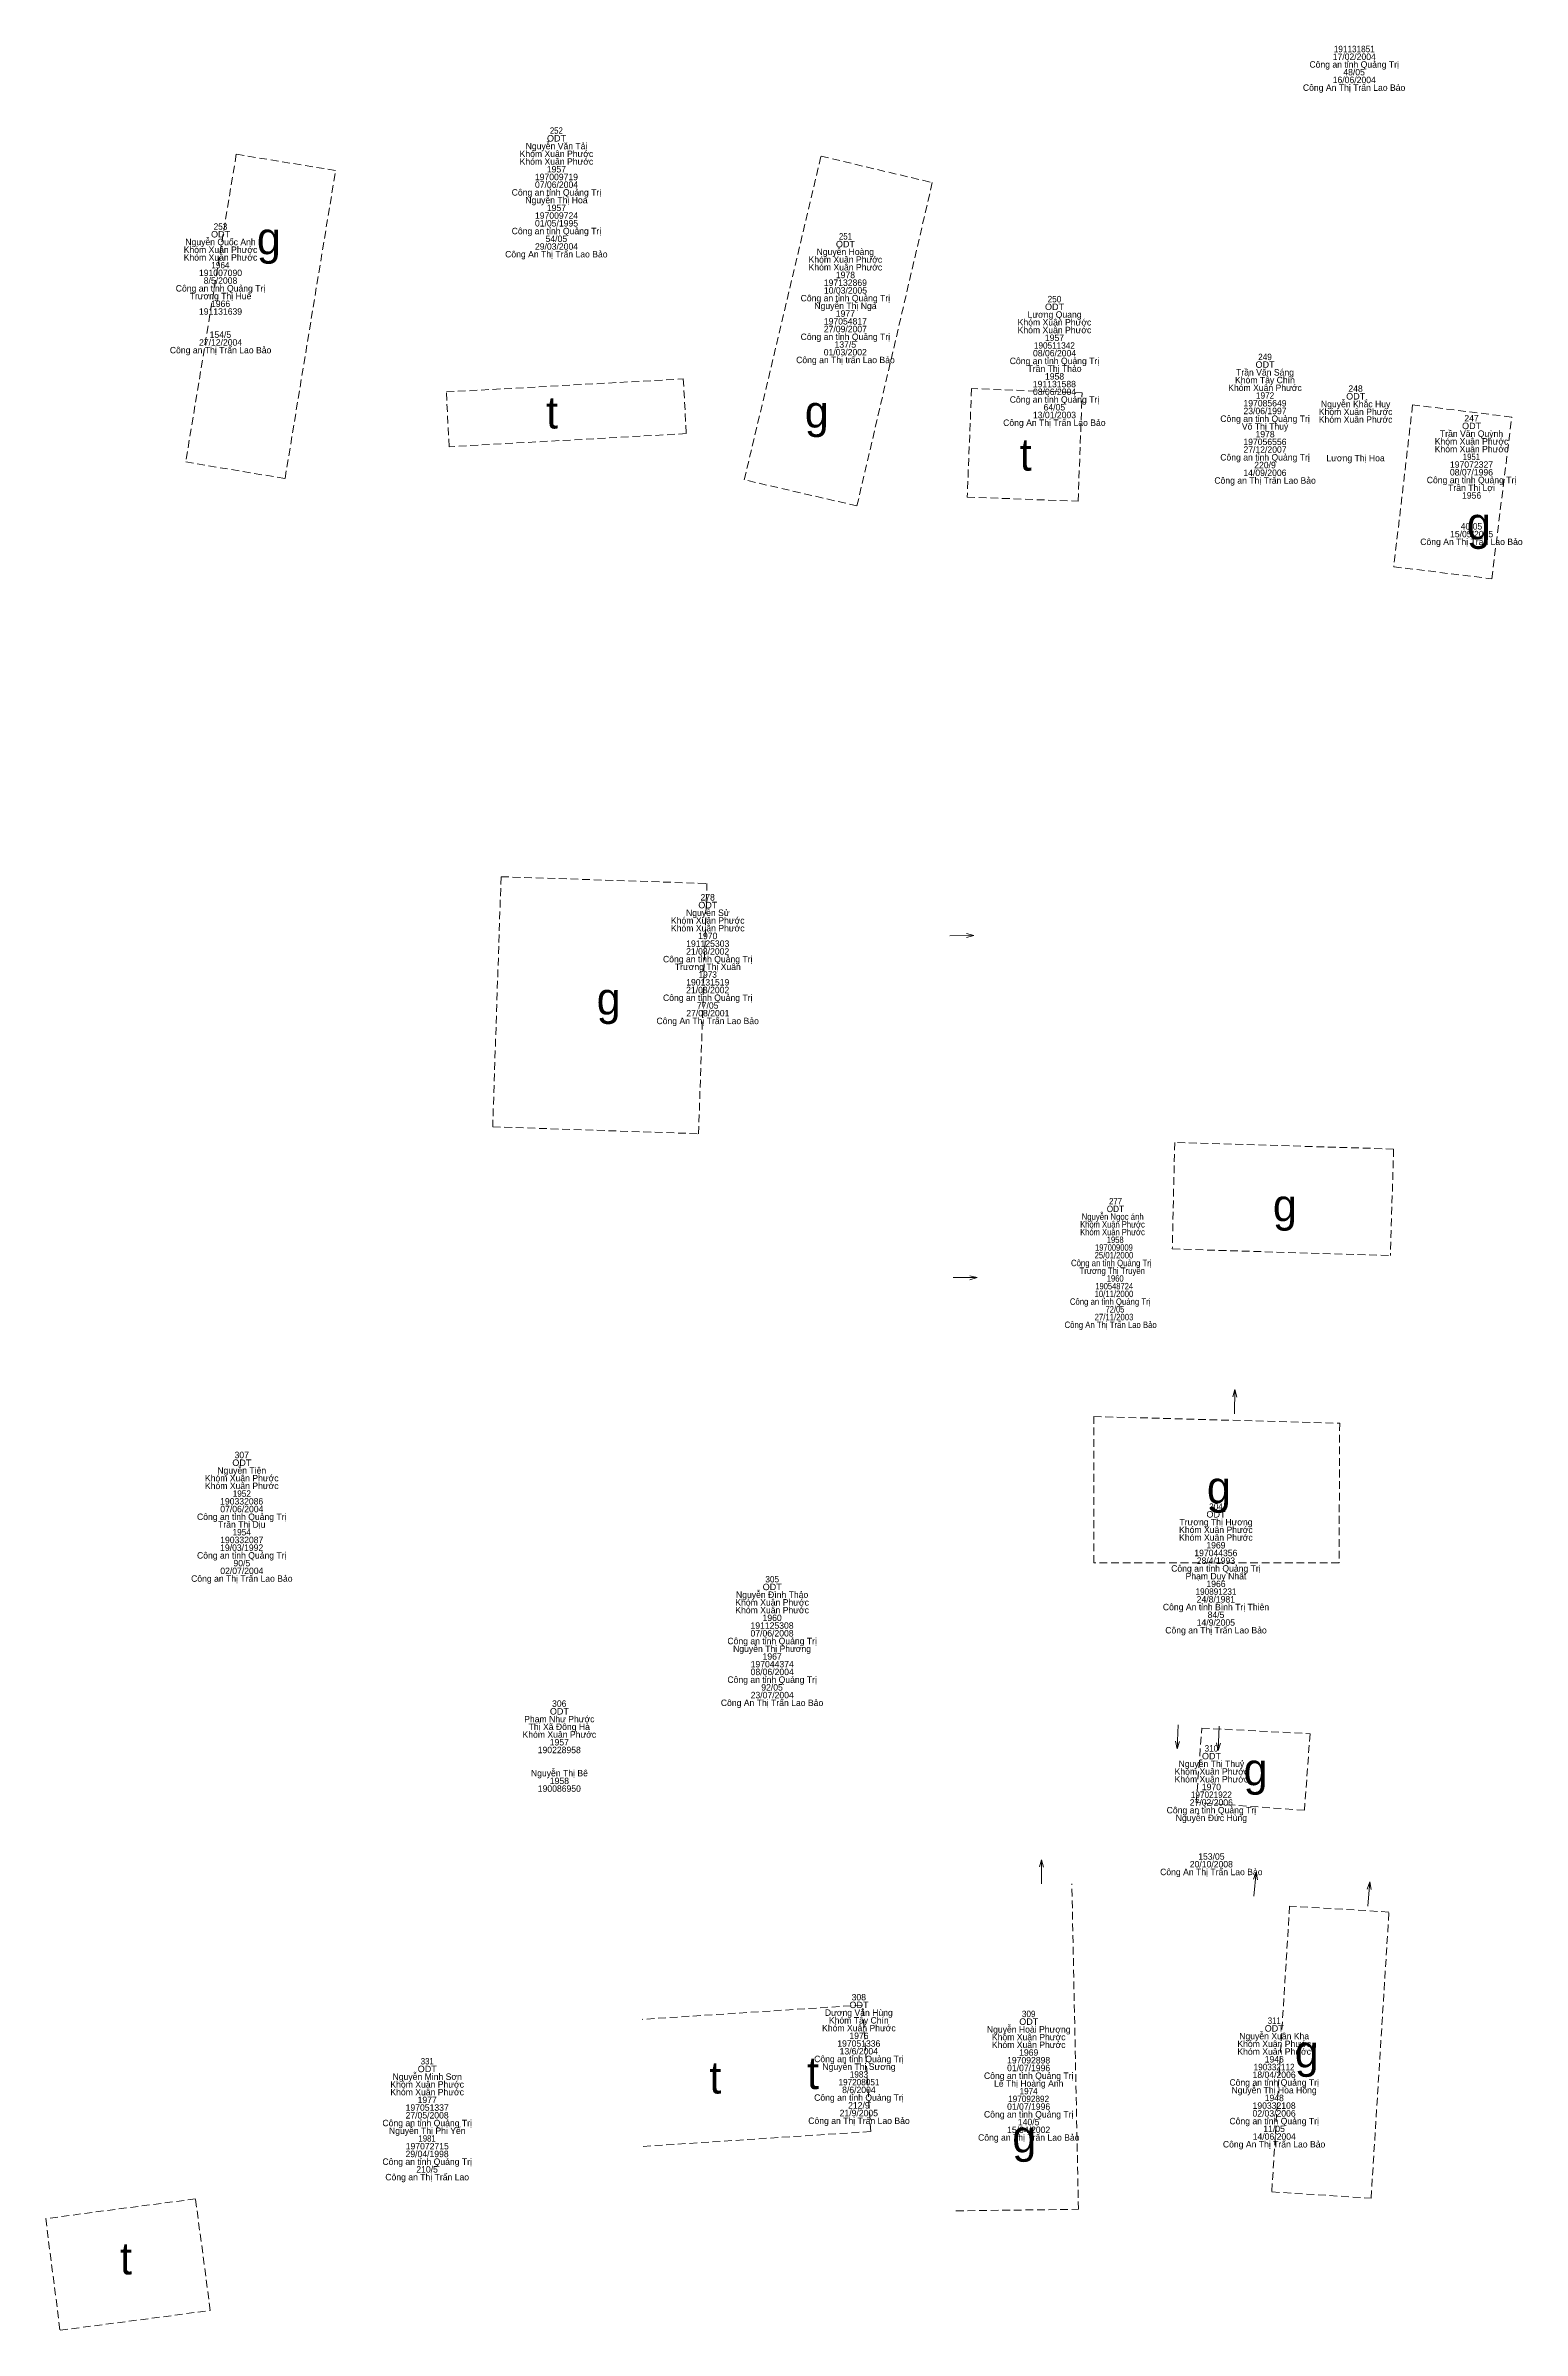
# Model space of a CAD drawing. Header units: metres. Extents: x 537497 to 538033, y 1836993 to 1837512.
# Drawn here: x 537500.6 to 537592.3, y 1837105.9 to 1837247.8 of the extents above; entities that cross this region are included whole.
import ezdxf
from ezdxf.enums import TextEntityAlignment as Align

# ---------------------------------------------------------------- set-up
doc = ezdxf.new("R2010")
doc.units = ezdxf.units.M
doc.header["$LTSCALE"] = 0.16
doc.linetypes.add('MEDIUM_DASHED', pattern=[4.5, 3, -1.5])
doc.layers.add('14', color=7, linetype='MEDIUM_DASHED', lineweight=13)
doc.layers.add('16', color=7, linetype='Continuous', lineweight=13)
doc.layers.add('15', color=7, linetype='Continuous')

msp = doc.modelspace()

# ---------------------------------------------------------------- linework, layer by layer
at = {"layer": '14'}
for p, q in [((537528.87, 1837196.19), (537541.66, 1837195.77)), ((537584.32, 1837179.27), (537584.12, 1837172.65)), ((537551.33, 1837126.08), (537537.63, 1837125.19))]:
    msp.add_line(p, q, dxfattribs=at)
for points in [[(537509.28, 1837221.96), (537515.45, 1837220.93), (537518.59, 1837240.07), (537512.42, 1837241.08)], [(537555.66, 1837239.32), (537550.98, 1837219.23), (537543.98, 1837220.85), (537548.75, 1837240.96)], [(537540.38, 1837223.72), (537525.64, 1837222.91), (537525.47, 1837226.31), (537540.19, 1837227.12)], [(537558.1, 1837226.52), (537557.83, 1837219.78), (537564.72, 1837219.52), (537564.97, 1837226.26)], [(537585.5, 1837225.51), (537584.33, 1837215.45), (537590.42, 1837214.7), (537591.66, 1837224.75)], [(537565.69, 1837162.65), (537580.97, 1837162.23), (537580.93, 1837153.56), (537565.69, 1837153.56)], [(537572.4, 1837143.29), (537579.13, 1837142.94), (537578.78, 1837138.18), (537572.06, 1837138.67)], [(537584.03, 1837131.86), (537577.86, 1837132.23), (537576.75, 1837114.47), (537582.92, 1837114.08)], [(537500.58, 1837112.81), (537501.47, 1837105.87), (537510.8, 1837107.1), (537509.89, 1837114.04)]]:
    msp.add_lwpolyline(points, close=True, dxfattribs=at)
for points in [[(537528.87, 1837196.19), (537528.35, 1837180.65), (537541.14, 1837180.22), (537541.66, 1837195.77)], [(537584.32, 1837179.27), (537570.72, 1837179.68), (537570.57, 1837173.06), (537584.12, 1837172.65)], [(537557.13, 1837113.29), (537564.74, 1837113.39), (537564.33, 1837133.61)], [(537537.7, 1837117.3), (537551.84, 1837118.22), (537551.33, 1837126.08)]]:
    msp.add_lwpolyline(points, dxfattribs=at)
at = {"layer": '16'}
for p, q in [((537558.24, 1837192.54), (537557.78, 1837192.41)), ((537558.45, 1837171.28), (537557.99, 1837171.15)), ((537574.46, 1837164.32), (537574.58, 1837163.86)), ((537570.88, 1837142), (537570.77, 1837142.47)), ((537573.42, 1837141.9), (537573.32, 1837142.37)), ((537562.44, 1837135.11), (537562.57, 1837134.65)), ((537575.78, 1837134.34), (537575.86, 1837133.87)), ((537582.84, 1837133.73), (537582.92, 1837133.26))]:
    msp.add_line(p, q, dxfattribs=at)
for points in [[(537556.74, 1837192.52), (537558.24, 1837192.54), (537557.79, 1837192.66)], [(537556.95, 1837171.28), (537558.45, 1837171.28), (537557.99, 1837171.4)], [(537574.43, 1837162.82), (537574.46, 1837164.32), (537574.33, 1837163.87)], [(537570.94, 1837143.5), (537570.88, 1837142), (537571.02, 1837142.45)], [(537573.48, 1837143.4), (537573.42, 1837141.9), (537573.56, 1837142.35)], [(537562.45, 1837133.61), (537562.44, 1837135.11), (537562.32, 1837134.66)], [(537575.64, 1837132.84), (537575.78, 1837134.34), (537575.61, 1837133.9)], [(537582.71, 1837132.23), (537582.84, 1837133.73), (537582.68, 1837133.28)]]:
    msp.add_lwpolyline(points, dxfattribs=at)

# ---------------------------------------------------------------- texts
at = {"layer": '15'}
for s, p in [('Công an tỉnh Quảng Trị', (537581.87, 1837246.46)), ('17/02/2004', (537581.875, 1837246.94)), ('Công An Thị Trấn Lao Bảo', (537581.865, 1837245.02)), ('16/06/2004', (537581.875, 1837245.5)), ('48/05', (537581.865, 1837245.98)), ('Khóm Xuân Phước', (537532.31, 1837240.91)), ('Nguyễn Văn Tải', (537532.315, 1837241.39)), ('Khóm Xuân Phước', (537532.31, 1837240.43)), ('197009719', (537532.31, 1837239.47)), ('1957', (537532.31, 1837239.95)), ('Công an tỉnh Quảng Trị', (537532.31, 1837238.51)), ('Nguyễn Thị Hoa', (537532.31, 1837238.03)), ('07/06/2004', (537532.315, 1837238.99)), ('01/05/1995', (537532.315, 1837236.59)), ('197009724', (537532.315, 1837237.07)), ('1957', (537532.31, 1837237.55)), ('Khóm Xuân Phước', (537511.44, 1837234.95)), ('Nguyễn Quốc Anh', (537511.44, 1837235.43)), ('Công an tỉnh Quảng Trị', (537532.31, 1837236.11)), ('29/03/2004', (537532.315, 1837235.15)), ('54/05', (537532.305, 1837235.63)), ('Nguyễn Hoàng', (537550.255, 1837234.82)), ('Khóm Xuân Phước', (537511.44, 1837234.47)), ('191007090', (537511.44, 1837233.51)), ('Công An Thị Trấn Lao Bảo', (537532.305, 1837234.67)), ('Khóm Xuân Phước', (537550.26, 1837234.34)), ('Khóm Xuân Phước', (537550.26, 1837233.86)), ('Công an tỉnh Quảng Trị', (537511.44, 1837232.55)), ('Trương Thị Huê', (537511.44, 1837232.07)), ('8/5/2008', (537511.44, 1837233.03)), ('197132869', (537550.26, 1837232.9)), ('10/03/2005', (537550.265, 1837232.42)), ('1978', (537550.265, 1837233.38)), ('191131639', (537511.44, 1837231.11)), ('1966', (537511.445, 1837231.59)), ('Công an tỉnh Quảng Trị', (537550.26, 1837231.94)), ('Nguyễn Thị Nga', (537550.265, 1837231.46)), ('1977', (537550.26, 1837230.98)), ('Lương Quang', (537563.255, 1837230.92)), ('27/12/2004', (537511.445, 1837229.19)), ('154/5', (537511.435, 1837229.67)), ('Công an tỉnh Quảng Trị', (537550.26, 1837229.54)), ('27/09/2007', (537550.26, 1837230.02)), ('197054817', (537550.26, 1837230.5)), ('Khóm Xuân Phước', (537563.25, 1837230.44)), ('Khóm Xuân Phước', (537563.25, 1837229.96)), ('1957', (537563.25, 1837229.48)), ('Công an Thị Trấn Lao Bảo', (537511.445, 1837228.71)), ('Công an Thị trấn Lao Bảo', (537550.265, 1837228.1)), ('01/03/2002', (537550.255, 1837228.58)), ('137/5', (537550.255, 1837229.06)), ('Công an tỉnh Quảng Trị', (537563.25, 1837228.04)), ('08/06/2004', (537563.255, 1837228.52)), ('Trần Thị Thảo', (537563.255, 1837227.56)), ('191131588', (537563.245, 1837226.6)), ('1958', (537563.255, 1837227.08)), ('Khóm Xuân Phước', (537576.33, 1837226.37)), ('Khóm Tây Chín', (537576.325, 1837226.85)), ('Trần Văn Sáng', (537576.33, 1837227.33)), ('248', (537581.955, 1837226.32)), ('Công an tỉnh Quảng Trị', (537563.25, 1837225.64)), ('08/06/2004', (537563.255, 1837226.12)), ('64/05', (537563.245, 1837225.16)), ('23/06/1997', (537576.33, 1837224.93)), ('197085649', (537576.33, 1837225.41)), ('Khóm Xuân Phước', (537581.96, 1837224.88)), ('Nguyễn Khắc Huy', (537581.96, 1837225.36)), ('Công An Thị Trấn Lao Bảo', (537563.245, 1837224.2)), ('13/01/2003', (537563.25, 1837224.68)), ('Công an tỉnh Quảng Trị', (537576.33, 1837224.45)), ('Võ Thị Thuý', (537576.335, 1837223.97)), ('1978', (537576.335, 1837223.49)), ('Khóm Xuân Phước', (537581.96, 1837224.4)), ('Trần Văn Quỳnh', (537589.16, 1837223.52)), ('247', (537589.16, 1837224.48)), ('Công an tỉnh Quảng Trị', (537576.33, 1837222.05)), ('27/12/2007', (537576.33, 1837222.53)), ('197056556', (537576.325, 1837223.01)), ('Khóm Xuân Phước', (537589.16, 1837223.04)), ('Khóm Xuân Phước', (537589.16, 1837222.56)), ('Công an Thị Trấn Lao Bảo', (537576.335, 1837220.61)), ('14/09/2006', (537576.325, 1837221.09)), ('220/9', (537576.33, 1837221.57)), ('Lương Thị Hoa', (537581.955, 1837222)), ('Công an tỉnh Quảng Trị', (537589.16, 1837220.64)), ('08/07/1996', (537589.155, 1837221.12)), ('197072327', (537589.16, 1837221.6)), ('Trần Thị Lợi', (537589.16, 1837220.16)), ('1956', (537589.165, 1837219.68)), ('Công An Thị Trấn Lao Bảo', (537589.155, 1837216.8)), ('15/05/2005', (537589.165, 1837217.28)), ('40/05', (537589.155, 1837217.76)), ('Nguyễn Sử', (537541.715, 1837193.75)), ('278', (537541.705, 1837194.71)), ('Khóm Xuân Phước', (537541.71, 1837193.27)), ('Khóm Xuân Phước', (537541.71, 1837192.79)), ('1970', (537541.71, 1837192.31)), ('Công an tỉnh Quảng Trị', (537541.71, 1837190.87)), ('21/08/2002', (537541.705, 1837191.35)), ('191125303', (537541.71, 1837191.83)), ('Trương Thị Xuân', (537541.715, 1837190.39)), ('190131519', (537541.71, 1837189.43)), ('Công an tỉnh Quảng Trị', (537541.71, 1837188.47)), ('21/08/2002', (537541.705, 1837188.95)), ('77/05', (537541.705, 1837187.99)), ('Công An Thị Trấn Lao Bảo', (537541.705, 1837187.03)), ('27/08/2001', (537541.715, 1837187.51)), ('307', (537512.76, 1837160.06)), ('Khóm Xuân Phước', (537512.76, 1837158.62)), ('Khóm Xuân Phước', (537512.76, 1837158.14)), ('Nguyễn Tiên', (537512.76, 1837159.1)), ('190332086', (537512.755, 1837157.18)), ('Công an tỉnh Quảng Trị', (537512.76, 1837156.22)), ('Trần Thị Dịu', (537512.76, 1837155.74)), ('07/06/2004', (537512.765, 1837156.7)), ('Trương Thị Hương', (537573.285, 1837155.89)), ('Khóm Xuân Phước', (537573.28, 1837155.41)), ('19/03/1992', (537512.755, 1837154.3)), ('190332087', (537512.76, 1837154.78)), ('Khóm Xuân Phước', (537573.28, 1837154.93)), ('197044356', (537573.275, 1837153.97)), ('1969', (537573.28, 1837154.45)), ('Công an tỉnh Quảng Trị', (537512.76, 1837153.82)), ('02/07/2004', (537512.765, 1837152.86)), ('90/5', (537512.765, 1837153.34)), ('Công an tỉnh Quảng Trị', (537573.28, 1837153.01)), ('Phạm Duy Nhất', (537573.28, 1837152.53)), ('28/4/1993', (537573.28, 1837153.49)), ('Công an Thị Trấn Lao Bảo', (537512.765, 1837152.38)), ('Nguyễn Đình Thảo', (537545.71, 1837151.38)), ('24/8/1981', (537573.275, 1837151.09)), ('1966', (537573.285, 1837152.05)), ('Khóm Xuân Phước', (537545.71, 1837150.9)), ('Khóm Xuân Phước', (537545.71, 1837150.42)), ('1960', (537545.71, 1837149.94)), ('Công An tỉnh Bình Trị Thiên', (537573.285, 1837150.61)), ('14/9/2005', (537573.275, 1837149.65)), ('84/5', (537573.285, 1837150.13)), ('Công an tỉnh Quảng Trị', (537545.71, 1837148.5)), ('07/06/2008', (537545.705, 1837148.98)), ('191125308', (537545.705, 1837149.46)), ('Công an Thị Trấn Lao Bảo', (537573.285, 1837149.17)), ('Nguyễn Thị Phương', (537545.705, 1837148.02)), ('197044374', (537545.715, 1837147.06)), ('1967', (537545.71, 1837147.54)), ('Công an tỉnh Quảng Trị', (537545.71, 1837146.1)), ('08/06/2004', (537545.715, 1837146.58)), ('92/05', (537545.705, 1837145.62)), ('306', (537532.485, 1837144.61)), ('Công An Thị Trấn Lao Bảo', (537545.705, 1837144.66)), ('23/07/2004', (537545.715, 1837145.14)), ('Khóm Xuân Phước', (537532.49, 1837142.69)), ('Phạm Như Phước', (537532.49, 1837143.65)), ('Thị Xã Đông Hà', (537532.485, 1837143.17)), ('190228958', (537532.485, 1837141.73)), ('1957', (537532.49, 1837142.21)), ('Nguyễn Thị Bê', (537532.495, 1837140.29)), ('1958', (537532.495, 1837139.81)), ('Khóm Xuân Phước', (537573, 1837140.39)), ('Khóm Xuân Phước', (537573, 1837139.91)), ('Nguyễn Thị Thuỷ', (537573, 1837140.87)), ('190086950', (537532.49, 1837139.33)), ('27/02/2006', (537572.995, 1837138.47)), ('1970', (537573, 1837139.43)), ('Công an tỉnh Quảng Trị', (537573, 1837137.99)), ('Nguyễn Đức Hùng', (537573, 1837137.51)), ('Công An Thị Trấn Lao Bảo', (537572.995, 1837134.15)), ('20/10/2008', (537572.995, 1837134.63)), ('153/05', (537573, 1837135.11)), ('308', (537551.095, 1837126.37)), ('Khóm Xuân Phước', (537551.1, 1837124.45)), ('Dương Văn Hùng', (537551.095, 1837125.41)), ('Khóm Tây Chín', (537551.095, 1837124.93)), ('Nguyễn Hoài Phương', (537561.65, 1837124.37)), ('197051336', (537551.095, 1837123.49)), ('13/6/2004', (537551.095, 1837123.01)), ('1976', (537551.105, 1837123.97)), ('Khóm Xuân Phước', (537561.65, 1837123.89)), ('Khóm Xuân Phước', (537561.65, 1837123.41)), ('1969', (537561.65, 1837122.93)), ('Khóm Xuân Phước', (537576.9, 1837123.47)), ('Khóm Xuân Phước', (537576.9, 1837122.99)), ('Nguyễn Xuân Kha', (537576.9, 1837123.95)), ('Nguyễn Minh Sơn', (537524.28, 1837121.43)), ('Công an tỉnh Quảng Trị', (537551.1, 1837122.53)), ('Nguyễn Thị Sương', (537551.105, 1837122.05)), ('Công an tỉnh Quảng Trị', (537561.65, 1837121.49)), ('01/07/1996', (537561.645, 1837121.97)), ('197092898', (537561.645, 1837122.45)), ('18/04/2006', (537576.895, 1837121.55)), ('1946', (537576.905, 1837122.51)), ('Khóm Xuân Phước', (537524.28, 1837120.95)), ('Khóm Xuân Phước', (537524.28, 1837120.47)), ('1977', (537524.28, 1837119.99)), ('Công an tỉnh Quảng Trị', (537551.1, 1837120.13)), ('8/6/2004', (537551.1, 1837120.61)), ('Lê Thị Hoàng Anh', (537561.65, 1837121.01)), ('Công an tỉnh Quảng Trị', (537576.9, 1837121.07)), ('Nguyễn Thị Hoa Hồng', (537576.895, 1837120.59)), ('1948', (537576.905, 1837120.11)), ('Công an tỉnh Quảng Trị', (537524.28, 1837118.55)), ('27/05/2008', (537524.275, 1837119.03)), ('197051337', (537524.28, 1837119.51)), ('Công an Thị Trấn Lao Bảo', (537551.105, 1837118.69)), ('21/9/2005', (537551.095, 1837119.17)), ('212/9', (537551.1, 1837119.65)), ('Công an tỉnh Quảng Trị', (537561.65, 1837119.09)), ('01/07/1996', (537561.645, 1837119.57)), ('140/5', (537561.645, 1837118.61)), ('Công an tỉnh Quảng Trị', (537576.9, 1837118.67)), ('02/03/2006', (537576.895, 1837119.15)), ('190332108', (537576.895, 1837119.63)), ('Nguyễn Thị Phi Yến', (537524.285, 1837118.07)), ('197072715', (537524.285, 1837117.11)), ('Công an Thị Trấn Lao Bảo', (537561.655, 1837117.65)), ('15/04/2002', (537561.645, 1837118.13)), ('Công An Thị Trấn Lao Bảo', (537576.895, 1837117.23)), ('14/06/2004', (537576.905, 1837117.71)), ('11/05', (537576.895, 1837118.19)), ('Công an tỉnh Quảng Trị', (537524.28, 1837116.15)), ('29/04/1998', (537524.275, 1837116.63)), ('210/5', (537524.275, 1837115.67)), ('Công an Thị Trấn Lao', (537524.28, 1837115.19))]:
    msp.add_text(s, height=0.4, dxfattribs=at).set_placement(p, align=Align.CENTER)
for s, width, p in [('191131851', 0.95, (537581.875, 1837247.42)), ('252', 0.9, (537532.305, 1837242.35)), ('ODT', 1.05, (537532.315, 1837241.87)), ('253', 0.95, (537511.44, 1837236.39)), ('ODT', 1.05, (537511.445, 1837235.91)), ('ODT', 1.05, (537550.265, 1837235.3)), ('251', 0.9, (537550.265, 1837235.78)), ('1964', 0.95, (537511.435, 1837233.99)), ('ODT', 1.05, (537563.255, 1837231.4)), ('250', 0.95, (537563.25, 1837231.88)), ('190511342', 0.95, (537563.245, 1837229)), ('ODT', 1.05, (537576.335, 1837227.81)), ('249', 0.95, (537576.33, 1837228.29)), ('1972', 0.95, (537576.335, 1837225.89)), ('ODT', 1.05, (537581.965, 1837225.84)), ('ODT', 1.05, (537589.165, 1837224)), ('1951', 0.9, (537589.155, 1837222.08)), ('ODT', 1.05, (537541.715, 1837194.23)), ('1973', 0.95, (537541.71, 1837189.91)), ('ODT', 0.95, (537567.035, 1837175.35)), ('277', 0.9, (537567.045, 1837175.83)), ('Khóm Xuân Phước', 0.85, (537566.855, 1837174.39)), ('Khóm Xuân Phước', 0.85, (537566.855, 1837173.91)), ('Nguyễn Ngọc ánh', 0.9, (537566.865, 1837174.87)), ('25/01/2000', 0.9, (537566.945, 1837172.47)), ('197009009', 0.85, (537566.945, 1837172.95)), ('1958', 0.85, (537567.025, 1837173.43)), ('Công an tỉnh Quảng Trị', 0.9, (537566.78, 1837171.99)), ('Trương Thị Truyền', 0.9, (537566.84, 1837171.51)), ('1960', 0.85, (537567.025, 1837171.03)), ('Công an tỉnh Quảng Trị ', 0.9, (537566.775, 1837169.59)), ('10/11/2000', 0.9, (537566.945, 1837170.07)), ('190548724', 0.85, (537566.96, 1837170.55)), ('Công An Thị Trấn Lao Bảo', 0.9, (537566.74, 1837168.15)), ('27/11/2003', 0.9, (537566.95, 1837168.63)), ('72/05', 0.85, (537567.01, 1837169.11)), ('ODT', 1.05, (537512.765, 1837159.58)), ('1952', 0.95, (537512.765, 1837157.66)), ('304', 0.95, (537573.285, 1837156.85)), ('ODT', 1.05, (537573.285, 1837156.37)), ('1954', 0.95, (537512.755, 1837155.26)), ('ODT', 1.05, (537545.715, 1837151.86)), ('305', 0.95, (537545.715, 1837152.34)), ('190891231', 0.95, (537573.285, 1837151.57)), ('ODT', 1.05, (537532.495, 1837144.13)), ('ODT', 1.05, (537573.005, 1837141.35)), ('310', 0.95, (537573, 1837141.83)), ('197021922', 0.95, (537572.995, 1837138.95)), ('ODT', 1.05, (537551.105, 1837125.89)), ('ODT', 1.05, (537561.655, 1837124.85)), ('309', 0.95, (537561.65, 1837125.33)), ('ODT', 1.05, (537576.905, 1837124.43)), ('311', 0.9, (537576.905, 1837124.91)), ('ODT', 1.05, (537524.285, 1837121.91)), ('331', 0.9, (537524.285, 1837122.39)), ('1983', 0.95, (537551.1, 1837121.57)), ('190332112', 0.95, (537576.895, 1837122.03)), ('197208051', 0.95, (537551.105, 1837121.09)), ('197092892', 0.95, (537561.645, 1837120.05)), ('1974', 0.95, (537561.645, 1837120.53)), ('1981', 0.9, (537524.275, 1837117.59))]:
    msp.add_text(s, height=0.4, dxfattribs=dict(at, width=width)).set_placement(p, align=Align.CENTER)
at = {"layer": '16'}
for s, p in [('g', (537513.7, 1837234.86)), ('t', (537531.67, 1837224.04)), ('g', (537547.74, 1837224.09)), ('t', (537561.09, 1837221.42)), ('g', (537588.87, 1837217.14)), ('g', (537534.81, 1837187.62)), ('g', (537576.82, 1837174.78)), ('g', (537572.72, 1837157.25)), ('g', (537575, 1837139.73)), ('g', (537578.18, 1837122.2)), ('t', (537541.81, 1837120.58)), ('t', (537547.87, 1837120.86)), ('g', (537560.63, 1837116.92)), ('t', (537505.19, 1837109.34))]:
    msp.add_text(s, height=2, dxfattribs=at).set_placement(p)

doc.saveas('drawing.dxf')
